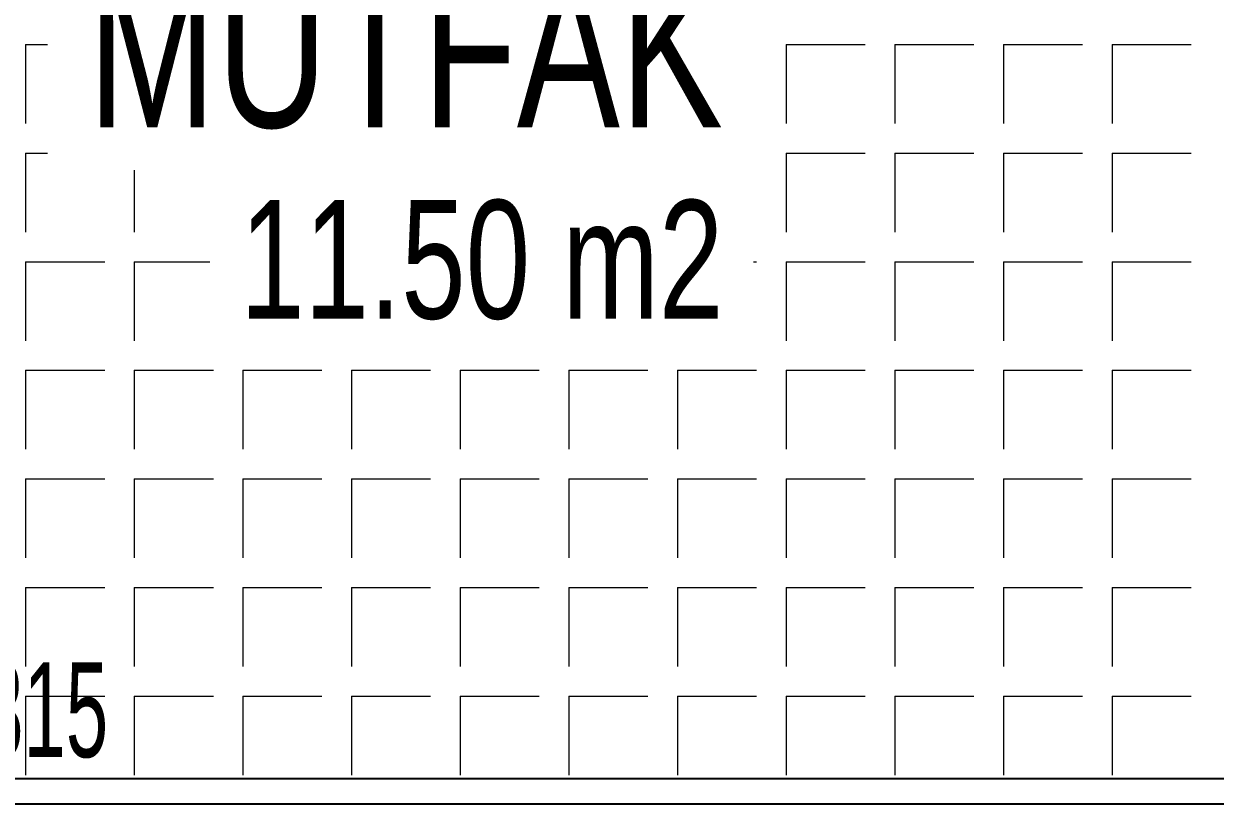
# Model space of a CAD drawing. Header units: inches. Extents: x -7543 to -822, y 102837 to 190349.
# Drawn here: x -831.61291 to -831.58275, y 102837.02043 to 102837.04019 of the extents above; entities that cross this region are included whole.
import ezdxf

# ---------------------------------------------------------------- set-up
doc = ezdxf.new("R2010")
doc.units = ezdxf.units.IN
doc.header["$MEASUREMENT"] = 0
for name, color, linetype, lineweight in [('ICOL', 55, 'Continuous', 25), ('İZ DÜŞÜM', 253, 'Continuous', 20), ('YAZI', 7, 'Continuous', 25)]:
    doc.layers.add(name, color=color, linetype=linetype, lineweight=lineweight)
doc.layers.add('TEFRİŞ', color=7, linetype='Continuous', lineweight=25, true_color=0x78462c)
doc.styles.add('arıal', font='arial.ttf', dxfattribs={"width": 0.7})
doc.styles.add('OLCU', font='tromand.shx', dxfattribs={"width": 0.6, "height": 12})

msp = doc.modelspace()

# ---------------------------------------------------------------- linework, layer by layer
at = {"layer": 'ICOL'}
msp.add_line((-831.580877, 102837.021077), (-831.643877, 102837.021077), dxfattribs=at)
at = {"layer": 'İZ DÜŞÜM'}
for p, q in [((-831.612859, 102837.039669), (-831.612859, 102837.037669)), ((-831.612859, 102837.039669), (-831.612306, 102837.039669)), ((-831.593609, 102837.039669), (-831.593609, 102837.037669)), ((-831.593609, 102837.039669), (-831.591609, 102837.039669)), ((-831.590859, 102837.039669), (-831.590859, 102837.037669)), ((-831.590859, 102837.039669), (-831.588859, 102837.039669)), ((-831.588109, 102837.039669), (-831.588109, 102837.037669)), ((-831.588109, 102837.039669), (-831.586109, 102837.039669)), ((-831.585359, 102837.039669), (-831.585359, 102837.037669)), ((-831.585359, 102837.039669), (-831.583359, 102837.039669)), ((-831.612859, 102837.036919), (-831.612859, 102837.034919)), ((-831.612859, 102837.036919), (-831.612306, 102837.036919)), ((-831.593609, 102837.036919), (-831.593609, 102837.034919)), ((-831.593609, 102837.036919), (-831.591609, 102837.036919)), ((-831.590859, 102837.036919), (-831.590859, 102837.034919)), ((-831.590859, 102837.036919), (-831.588859, 102837.036919)), ((-831.588109, 102837.036919), (-831.588109, 102837.034919)), ((-831.588109, 102837.036919), (-831.586109, 102837.036919)), ((-831.585359, 102837.036919), (-831.585359, 102837.034919)), ((-831.585359, 102837.036919), (-831.583359, 102837.036919)), ((-831.610109, 102837.036489), (-831.610109, 102837.034919)), ((-831.612859, 102837.034169), (-831.612859, 102837.032169)), ((-831.612859, 102837.034169), (-831.610859, 102837.034169)), ((-831.610109, 102837.034169), (-831.610109, 102837.032169)), ((-831.610109, 102837.034169), (-831.608198, 102837.034169)), ((-831.594435, 102837.034169), (-831.594359, 102837.034169)), ((-831.593609, 102837.034169), (-831.593609, 102837.032169)), ((-831.593609, 102837.034169), (-831.591609, 102837.034169)), ((-831.590859, 102837.034169), (-831.590859, 102837.032169)), ((-831.590859, 102837.034169), (-831.588859, 102837.034169)), ((-831.588109, 102837.034169), (-831.588109, 102837.032169)), ((-831.588109, 102837.034169), (-831.586109, 102837.034169)), ((-831.585359, 102837.034169), (-831.585359, 102837.032169)), ((-831.585359, 102837.034169), (-831.583359, 102837.034169)), ((-831.612859, 102837.031419), (-831.612859, 102837.029419)), ((-831.612859, 102837.031419), (-831.610859, 102837.031419)), ((-831.610109, 102837.031419), (-831.610109, 102837.029419)), ((-831.610109, 102837.031419), (-831.608109, 102837.031419)), ((-831.607359, 102837.031419), (-831.607359, 102837.029419)), ((-831.607359, 102837.031419), (-831.605359, 102837.031419)), ((-831.604609, 102837.031419), (-831.604609, 102837.029419)), ((-831.604609, 102837.031419), (-831.602609, 102837.031419)), ((-831.601859, 102837.031419), (-831.601859, 102837.029419)), ((-831.601859, 102837.031419), (-831.599859, 102837.031419)), ((-831.599109, 102837.031419), (-831.599109, 102837.029419)), ((-831.599109, 102837.031419), (-831.597109, 102837.031419)), ((-831.596359, 102837.031419), (-831.596359, 102837.029419)), ((-831.596359, 102837.031419), (-831.594359, 102837.031419)), ((-831.593609, 102837.031419), (-831.593609, 102837.029419)), ((-831.593609, 102837.031419), (-831.591609, 102837.031419)), ((-831.590859, 102837.031419), (-831.590859, 102837.029419)), ((-831.590859, 102837.031419), (-831.588859, 102837.031419)), ((-831.588109, 102837.031419), (-831.588109, 102837.029419)), ((-831.588109, 102837.031419), (-831.586109, 102837.031419)), ((-831.585359, 102837.031419), (-831.585359, 102837.029419)), ((-831.585359, 102837.031419), (-831.583359, 102837.031419)), ((-831.612859, 102837.028669), (-831.612859, 102837.026669)), ((-831.612859, 102837.028669), (-831.610859, 102837.028669)), ((-831.610109, 102837.028669), (-831.610109, 102837.026669)), ((-831.610109, 102837.028669), (-831.608109, 102837.028669)), ((-831.607359, 102837.028669), (-831.607359, 102837.026669)), ((-831.607359, 102837.028669), (-831.605359, 102837.028669)), ((-831.604609, 102837.028669), (-831.604609, 102837.026669)), ((-831.604609, 102837.028669), (-831.602609, 102837.028669)), ((-831.601859, 102837.028669), (-831.601859, 102837.026669)), ((-831.601859, 102837.028669), (-831.599859, 102837.028669)), ((-831.599109, 102837.028669), (-831.599109, 102837.026669)), ((-831.599109, 102837.028669), (-831.597109, 102837.028669)), ((-831.596359, 102837.028669), (-831.596359, 102837.026669)), ((-831.596359, 102837.028669), (-831.594359, 102837.028669)), ((-831.593609, 102837.028669), (-831.593609, 102837.026669)), ((-831.593609, 102837.028669), (-831.591609, 102837.028669)), ((-831.590859, 102837.028669), (-831.590859, 102837.026669)), ((-831.590859, 102837.028669), (-831.588859, 102837.028669)), ((-831.588109, 102837.028669), (-831.588109, 102837.026669)), ((-831.588109, 102837.028669), (-831.586109, 102837.028669)), ((-831.585359, 102837.028669), (-831.585359, 102837.026669)), ((-831.585359, 102837.028669), (-831.583359, 102837.028669)), ((-831.612859, 102837.025919), (-831.612859, 102837.023919)), ((-831.612859, 102837.025919), (-831.610859, 102837.025919)), ((-831.610109, 102837.025919), (-831.610109, 102837.023919)), ((-831.610109, 102837.025919), (-831.608109, 102837.025919)), ((-831.607359, 102837.025919), (-831.607359, 102837.023919)), ((-831.607359, 102837.025919), (-831.605359, 102837.025919)), ((-831.604609, 102837.025919), (-831.604609, 102837.023919)), ((-831.604609, 102837.025919), (-831.602609, 102837.025919)), ((-831.601859, 102837.025919), (-831.601859, 102837.023919)), ((-831.601859, 102837.025919), (-831.599859, 102837.025919)), ((-831.599109, 102837.025919), (-831.599109, 102837.023919)), ((-831.599109, 102837.025919), (-831.597109, 102837.025919)), ((-831.596359, 102837.025919), (-831.596359, 102837.023919)), ((-831.596359, 102837.025919), (-831.594359, 102837.025919)), ((-831.593609, 102837.025919), (-831.593609, 102837.023919)), ((-831.593609, 102837.025919), (-831.591609, 102837.025919)), ((-831.590859, 102837.025919), (-831.590859, 102837.023919)), ((-831.590859, 102837.025919), (-831.588859, 102837.025919)), ((-831.588109, 102837.025919), (-831.588109, 102837.023919)), ((-831.588109, 102837.025919), (-831.586109, 102837.025919)), ((-831.585359, 102837.025919), (-831.585359, 102837.023919)), ((-831.585359, 102837.025919), (-831.583359, 102837.025919)), ((-831.612859, 102837.023169), (-831.612859, 102837.021169)), ((-831.612859, 102837.023169), (-831.610859, 102837.023169)), ((-831.610109, 102837.023169), (-831.610109, 102837.021169)), ((-831.610109, 102837.023169), (-831.608109, 102837.023169)), ((-831.607359, 102837.023169), (-831.607359, 102837.021169)), ((-831.607359, 102837.023169), (-831.605359, 102837.023169)), ((-831.604609, 102837.023169), (-831.604609, 102837.021169)), ((-831.604609, 102837.023169), (-831.602609, 102837.023169)), ((-831.601859, 102837.023169), (-831.601859, 102837.021169)), ((-831.601859, 102837.023169), (-831.599859, 102837.023169)), ((-831.599109, 102837.023169), (-831.599109, 102837.021169)), ((-831.599109, 102837.023169), (-831.597109, 102837.023169)), ((-831.596359, 102837.023169), (-831.596359, 102837.021169)), ((-831.596359, 102837.023169), (-831.594359, 102837.023169)), ((-831.593609, 102837.023169), (-831.593609, 102837.021169)), ((-831.593609, 102837.023169), (-831.591609, 102837.023169)), ((-831.590859, 102837.023169), (-831.590859, 102837.021169)), ((-831.590859, 102837.023169), (-831.588859, 102837.023169)), ((-831.588109, 102837.023169), (-831.588109, 102837.021169)), ((-831.588109, 102837.023169), (-831.586109, 102837.023169)), ((-831.585359, 102837.023169), (-831.585359, 102837.021169)), ((-831.585359, 102837.023169), (-831.583359, 102837.023169))]:
    msp.add_line(p, q, dxfattribs=at)
at = {"layer": 'TEFRİŞ'}
msp.add_line((-831.579428, 102837.020431), (-831.643877, 102837.020431), dxfattribs=at)

# ---------------------------------------------------------------- texts
at = {"layer": 'ICOL', "insert": (-831.612377, 102837.022805), "char_height": 0.0024, "attachment_point": 5, "style": 'OLCU'}
msp.add_mtext('\\A1;315', dxfattribs=at)
at = {"layer": 'YAZI', "style": 'arıal', "width": 0.7}
for s, height, p in [('MUTFAK', 0.004, (-831.611289, 102837.037574)), ('11.50 m2', 0.003, (-831.607432, 102837.032729, -0.011684))]:
    msp.add_text(s, height=height, dxfattribs=at).set_placement(p)

doc.saveas('drawing.dxf')
